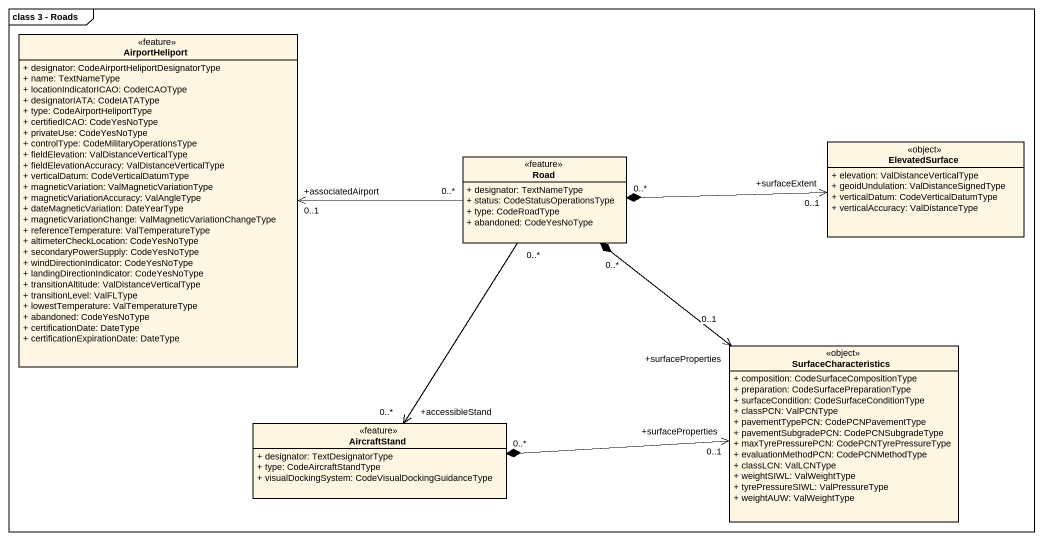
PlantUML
@startuml
mainframe class 3 - Roads
hide circle
hide empty members
skinparam classAttributeIconSize 0
class AirportHeliport <<feature>> {
  + designator: CodeAirportHeliportDesignatorType
  + name: TextNameType
  + locationIndicatorICAO: CodeICAOType
  + designatorIATA: CodeIATAType
  + type: CodeAirportHeliportType
  + certifiedICAO: CodeYesNoType
  + privateUse: CodeYesNoType
  + controlType: CodeMilitaryOperationsType
  + fieldElevation: ValDistanceVerticalType
  + fieldElevationAccuracy: ValDistanceVerticalType
  + verticalDatum: CodeVerticalDatumType
  + magneticVariation: ValMagneticVariationType
  + magneticVariationAccuracy: ValAngleType
  + dateMagneticVariation: DateYearType
  + magneticVariationChange: ValMagneticVariationChangeType
  + referenceTemperature: ValTemperatureType
  + altimeterCheckLocation: CodeYesNoType
  + secondaryPowerSupply: CodeYesNoType
  + windDirectionIndicator: CodeYesNoType
  + landingDirectionIndicator: CodeYesNoType
  + transitionAltitude: ValDistanceVerticalType
  + transitionLevel: ValFLType
  + lowestTemperature: ValTemperatureType
  + abandoned: CodeYesNoType
  + certificationDate: DateType
  + certificationExpirationDate: DateType
}
class ElevatedSurface <<object>> {
  + elevation: ValDistanceVerticalType
  + geoidUndulation: ValDistanceSignedType
  + verticalDatum: CodeVerticalDatumType
  + verticalAccuracy: ValDistanceType
}
class Road <<feature>> {
  + designator: TextNameType
  + status: CodeStatusOperationsType
  + type: CodeRoadType
  + abandoned: CodeYesNoType
}
class SurfaceCharacteristics <<object>> {
  + composition: CodeSurfaceCompositionType
  + preparation: CodeSurfacePreparationType
  + surfaceCondition: CodeSurfaceConditionType
  + classPCN: ValPCNType
  + pavementTypePCN: CodePCNPavementType
  + pavementSubgradePCN: CodePCNSubgradeType
  + maxTyrePressurePCN: CodePCNTyrePressureType
  + evaluationMethodPCN: CodePCNMethodType
  + classLCN: ValLCNType
  + weightSIWL: ValWeightType
  + tyrePressureSIWL: ValPressureType
  + weightAUW: ValWeightType
}
class AircraftStand <<feature>> {
  + designator: TextDesignatorType
  + type: CodeAircraftStandType
  + visualDockingSystem: CodeVisualDockingGuidanceType
}
Road "0..*" -left-> "+associatedAirport\n0..1" AirportHeliport
Road "0..*" *-right-> "+surfaceExtent\n0..1" ElevatedSurface
Road "0..*" *--> "+surfaceProperties\n0..1" SurfaceCharacteristics
Road "0..*" --> "+accessibleStand\n0..*" AircraftStand
AircraftStand "0..*" *-right-> "+surfaceProperties\n0..1" SurfaceCharacteristics
@enduml
